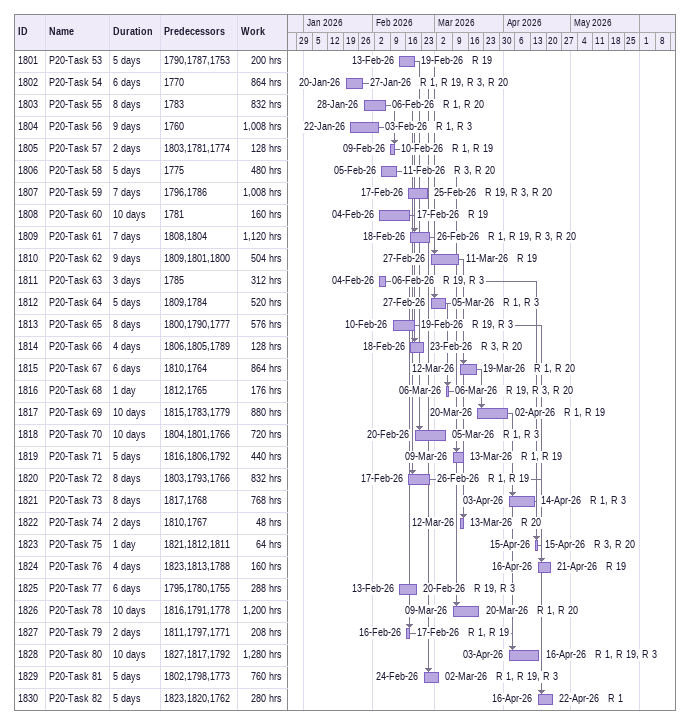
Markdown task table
| ID | Task | Duration | Start | Finish | Predecessors | Resources | Work (h) |
|---|---|---|---|---|---|---|---|
| 1801 | P20-Task 53 | 5d | 2026-02-13 | 2026-02-19 | 1790, 1787, 1753 | R 19 | 200 |
| 1802 | P20-Task 54 | 6d | 2026-01-20 | 2026-01-27 | 1770 | R 1, R 19, R 3, R 20 | 864 |
| 1803 | P20-Task 55 | 8d | 2026-01-28 | 2026-02-06 | 1783 | R 1, R 20 | 832 |
| 1804 | P20-Task 56 | 9d | 2026-01-22 | 2026-02-03 | 1760 | R 1, R 3 | 1008 |
| 1805 | P20-Task 57 | 2d | 2026-02-09 | 2026-02-10 | 1803, 1781, 1774 | R 1, R 19 | 128 |
| 1806 | P20-Task 58 | 5d | 2026-02-05 | 2026-02-11 | 1775 | R 3, R 20 | 480 |
| 1807 | P20-Task 59 | 7d | 2026-02-17 | 2026-02-25 | 1796, 1786 | R 19, R 3, R 20 | 1008 |
| 1808 | P20-Task 60 | 10d | 2026-02-04 | 2026-02-17 | 1781 | R 19 | 160 |
| 1809 | P20-Task 61 | 7d | 2026-02-18 | 2026-02-26 | 1808, 1804 | R 1, R 19, R 3, R 20 | 1120 |
| 1810 | P20-Task 62 | 9d | 2026-02-27 | 2026-03-11 | 1809, 1801, 1800 | R 19 | 504 |
| 1811 | P20-Task 63 | 3d | 2026-02-04 | 2026-02-06 | 1785 | R 19, R 3 | 312 |
| 1812 | P20-Task 64 | 5d | 2026-02-27 | 2026-03-05 | 1809, 1784 | R 1, R 3 | 520 |
| 1813 | P20-Task 65 | 8d | 2026-02-10 | 2026-02-19 | 1800, 1790, 1777 | R 19, R 3 | 576 |
| 1814 | P20-Task 66 | 4d | 2026-02-18 | 2026-02-23 | 1806, 1805, 1789 | R 3, R 20 | 128 |
| 1815 | P20-Task 67 | 6d | 2026-03-12 | 2026-03-19 | 1810, 1764 | R 1, R 20 | 864 |
| 1816 | P20-Task 68 | 1d | 2026-03-06 | 2026-03-06 | 1812, 1765 | R 19, R 3, R 20 | 176 |
| 1817 | P20-Task 69 | 10d | 2026-03-20 | 2026-04-02 | 1815, 1783, 1779 | R 1, R 19 | 880 |
| 1818 | P20-Task 70 | 10d | 2026-02-20 | 2026-03-05 | 1804, 1801, 1766 | R 1, R 3 | 720 |
| 1819 | P20-Task 71 | 5d | 2026-03-09 | 2026-03-13 | 1816, 1806, 1792 | R 1, R 19 | 440 |
| 1820 | P20-Task 72 | 8d | 2026-02-17 | 2026-02-26 | 1803, 1793, 1766 | R 1, R 19 | 832 |
| 1821 | P20-Task 73 | 8d | 2026-04-03 | 2026-04-14 | 1817, 1768 | R 1, R 3 | 768 |
| 1822 | P20-Task 74 | 2d | 2026-03-12 | 2026-03-13 | 1810, 1767 | R 20 | 48 |
| 1823 | P20-Task 75 | 1d | 2026-04-15 | 2026-04-15 | 1821, 1812, 1811 | R 3, R 20 | 64 |
| 1824 | P20-Task 76 | 4d | 2026-04-16 | 2026-04-21 | 1823, 1813, 1788 | R 19 | 160 |
| 1825 | P20-Task 77 | 6d | 2026-02-13 | 2026-02-20 | 1795, 1780, 1755 | R 19, R 3 | 288 |
| 1826 | P20-Task 78 | 10d | 2026-03-09 | 2026-03-20 | 1816, 1791, 1778 | R 1, R 20 | 1200 |
| 1827 | P20-Task 79 | 2d | 2026-02-16 | 2026-02-17 | 1811, 1797, 1771 | R 1, R 19 | 208 |
| 1828 | P20-Task 80 | 10d | 2026-04-03 | 2026-04-16 | 1827, 1817, 1792 | R 1, R 19, R 3 | 1280 |
| 1829 | P20-Task 81 | 5d | 2026-02-24 | 2026-03-02 | 1802, 1798, 1773 | R 1, R 19, R 3 | 760 |
| 1830 | P20-Task 82 | 5d | 2026-04-16 | 2026-04-22 | 1823, 1820, 1762 | R 1 | 280 |
